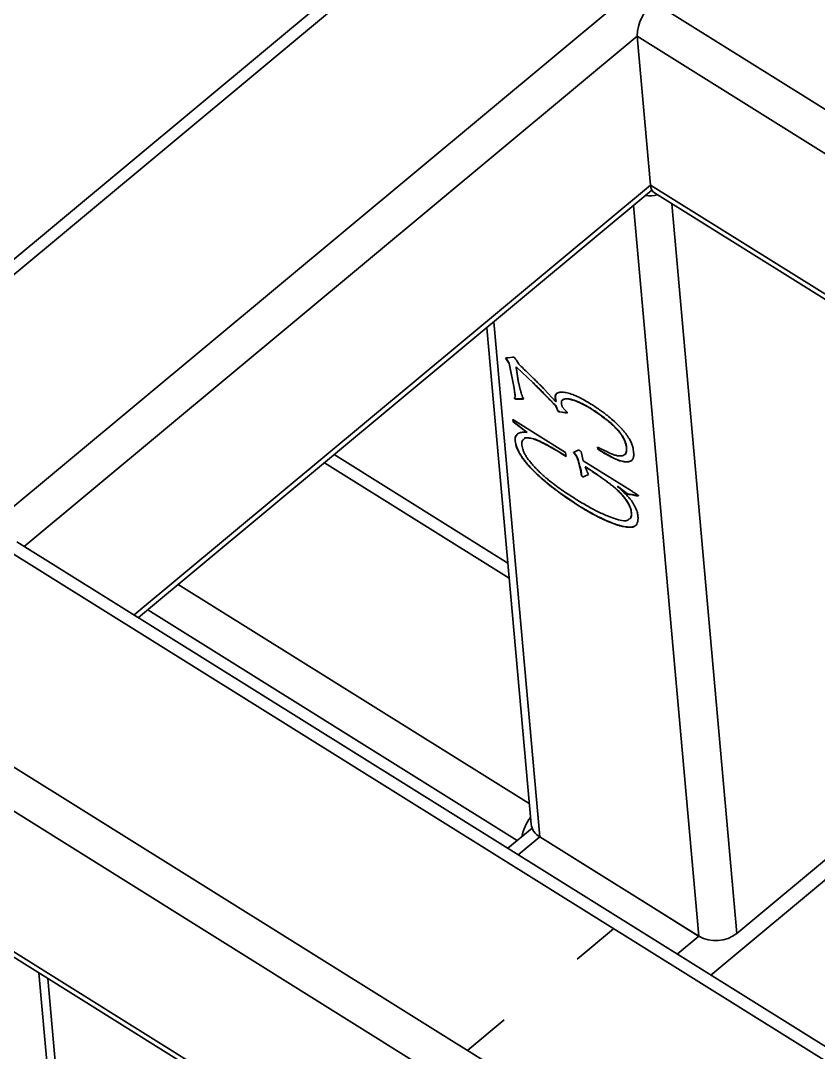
# Model space of a CAD drawing. Header units: millimetres. Extents: x 0 to 14850, y 0 to 10716.
# Drawn here: x 8901 to 9884, y 5440 to 6711 of the extents above; entities that cross this region are included whole.
import ezdxf

# ---------------------------------------------------------------- set-up
doc = ezdxf.new("R2010")
doc.units = ezdxf.units.MM
doc.header["$LTSCALE"] = 50

msp = doc.modelspace()

# ---------------------------------------------------------------- linework, layer by layer
at = {"color": 7, "linetype": 'Continuous', "lineweight": 35}
for p, q in [((9519.623, 6938.977), (8564.194, 6143.768)), ((9538.895, 6936.296), (8577.498, 6136.119)), ((8773.491, 6013.776), (9734.888, 6813.953)), ((9681.053, 6733.462), (11436.904, 5637.424)), ((9677.008, 6508.269), (9660.595, 6691.787)), ((9046.007, 5975.398), (9678.77, 6502.05)), ((9681.867, 6498.727), (11287.738, 5496.31)), ((9475.25, 6332.66), (9529.943, 5721.138)), ((9500.482, 6292.259), (9498.404, 6295.25)), ((9500.707, 6292.446), (9498.728, 6295.296)), ((9500.707, 6292.446), (9500.482, 6292.259)), ((9502.846, 6288.68), (9500.482, 6292.259)), ((9503.071, 6288.867), (9500.707, 6292.446)), ((9501.784, 6295.682), (9507.152, 6296.38)), ((9503.071, 6288.867), (9502.846, 6288.68)), ((9508.961, 6258.155), (9502.846, 6288.68)), ((9509.186, 6258.343), (9503.071, 6288.867)), ((9511.596, 6284.613), (9511.371, 6284.425)), ((9532.389, 6264.527), (9511.371, 6284.425)), ((9532.615, 6264.714), (9511.596, 6284.613)), ((9512.299, 6291.66), (9514.685, 6287.849)), ((9509.186, 6258.343), (9508.961, 6258.155)), ((9509.852, 6250.821), (9508.961, 6258.155)), ((9510.077, 6251.008), (9509.186, 6258.343)), ((9514.788, 6263.839), (9516.595, 6256.372)), ((9532.615, 6264.714), (9532.389, 6264.527)), ((9546.189, 6256.76), (9560.459, 6241.481)), ((9510.077, 6251.008), (9509.852, 6250.821)), ((9512.434, 6244.892), (9512.209, 6244.705)), ((9520.581, 6244.782), (9512.209, 6244.705)), ((9520.505, 6244.967), (9512.434, 6244.892)), ((9519.423, 6247.608), (9520.581, 6244.782)), ((9560.685, 6241.669), (9560.459, 6241.481)), ((9560.743, 6236.14), (9560.518, 6235.953)), ((9561.951, 6232.296), (9560.518, 6235.953)), ((9562.176, 6232.484), (9560.743, 6236.14)), ((9562.176, 6232.484), (9561.951, 6232.296)), ((9562.857, 6230.036), (9561.951, 6232.296)), ((9563.082, 6230.223), (9562.176, 6232.484)), ((9563.082, 6230.223), (9562.857, 6230.036)), ((9565.422, 6229.171), (9565.197, 6228.983)), ((9572.295, 6227.942), (9565.197, 6228.983)), ((9572.52, 6228.129), (9565.422, 6229.171)), ((9567.484, 6239.011), (9568.267, 6235.133)), ((9568.267, 6235.133), (9571.53, 6231.621)), ((9593.524, 6238.744), (9593.299, 6238.557)), ((9507.465, 6219.421), (9572.392, 6178.892)), ((9507.706, 6216.728), (9507.465, 6219.421)), ((9507.931, 6216.916), (9507.706, 6216.728)), ((9524.951, 6203.422), (9507.706, 6216.728)), ((9507.931, 6216.916), (9507.721, 6219.261)), ((9525.176, 6203.609), (9507.931, 6216.916)), ((9572.52, 6228.129), (9572.295, 6227.942)), ((9521.277, 6204.02), (9524.951, 6203.422)), ((9525.176, 6203.609), (9524.951, 6203.422)), ((9510.5, 6193.061), (9510.275, 6192.874)), ((9572.392, 6178.892), (9573.062, 6174.017)), ((9582.104, 6178.981), (9587.999, 6181.64)), ((9584.639, 6176.111), (9582.104, 6178.981)), ((9584.865, 6176.299), (9582.383, 6179.107)), ((9591.543, 6179.868), (9591.931, 6178.15)), ((9591.931, 6178.15), (9594.115, 6168.721)), ((9612.077, 6182.992), (9611.857, 6185.452)), ((9612.303, 6183.18), (9612.077, 6182.992)), ((9621.393, 6177.397), (9612.077, 6182.992)), ((9612.303, 6183.18), (9612.083, 6185.639)), ((9621.618, 6177.585), (9612.303, 6183.18)), ((9647.603, 6185.718), (9647.378, 6185.53)), ((9501.182, 6042.71), (9287.294, 6176.223)), ((9584.865, 6176.299), (9584.639, 6176.111)), ((9588.26, 6168.687), (9588.035, 6168.5)), ((9589.765, 6161.896), (9588.035, 6168.5)), ((9589.99, 6162.084), (9588.26, 6168.687)), ((9594.115, 6168.721), (9653.788, 6131.473)), ((9621.618, 6177.585), (9621.393, 6177.397)), ((9589.99, 6162.084), (9589.765, 6161.896)), ((9591.356, 6156.478), (9589.765, 6161.896)), ((9591.581, 6156.666), (9589.99, 6162.084)), ((9591.581, 6156.666), (9591.356, 6156.478)), ((9591.837, 6151.094), (9591.356, 6156.478)), ((9592.062, 6151.281), (9591.581, 6156.666)), ((9596.819, 6161.43), (9596.594, 6161.243)), ((9603.821, 6156.512), (9596.594, 6161.243)), ((9604.046, 6156.699), (9596.819, 6161.43)), ((9599.182, 6155.171), (9600.842, 6151.592)), ((9604.046, 6156.699), (9603.821, 6156.512)), ((9592.062, 6151.281), (9591.837, 6151.094)), ((9600.842, 6151.592), (9595.192, 6149.188)), ((9595.417, 6149.375), (9595.192, 6149.188)), ((9600.807, 6151.669), (9595.417, 6149.375)), ((9566.522, 6128.434), (9566.297, 6128.247)), ((9636.533, 6137.487), (9636.307, 6137.3)), ((9645.052, 6130.586), (9636.307, 6137.3)), ((9645.278, 6130.773), (9636.533, 6137.487)), ((9645.278, 6130.773), (9645.052, 6130.586)), ((9647.493, 6128.403), (9645.052, 6130.586)), ((9647.718, 6128.591), (9645.278, 6130.773)), ((9647.718, 6128.591), (9647.493, 6128.403)), ((9651.203, 6127.483), (9650.978, 6127.295)), ((9654.878, 6126.775), (9650.978, 6127.295)), ((9655.104, 6126.962), (9651.203, 6127.483)), ((9655.104, 6126.962), (9654.878, 6126.775)), ((9657.901, 6125.955), (9654.878, 6126.775)), ((9658.126, 6126.142), (9655.104, 6126.962)), ((9658.126, 6126.142), (9657.901, 6125.955)), ((9653.807, 6103.606), (9653.582, 6103.419)), ((10632.175, 4967.644), (8876.324, 6063.682)), ((10651.878, 4972.98), (8896.027, 6069.018)), ((8696.245, 5913.801), (10452.096, 4817.763)), ((9783.635, 5586.471), (9963.715, 5736.352)), ((9531.127, 5716.18), (9501.19, 5691.263)), ((9736.626, 5583.029), (9540.634, 5705.372)), ((9540.879, 5705.219), (9540.867, 5705.209)), ((9540.867, 5705.209), (9614.132, 5659.476)), ((9540.893, 5705.193), (9540.891, 5705.211)), ((8697.059, 5679.066), (10302.93, 4676.648)), ((9614.132, 5659.476), (9614.143, 5659.486)), ((9663.117, 5628.915), (9663.106, 5628.906)), ((9663.106, 5628.906), (9736.37, 5583.173)), ((9663.131, 5628.89), (9663.13, 5628.907)), ((9631.517, 5591.947), (9586.711, 5554.655)), ((9586.735, 5554.64), (9631.541, 5591.932)), ((9631.541, 5591.932), (9631.517, 5591.947)), ((9631.52, 5591.914), (9631.517, 5591.947)), ((9736.37, 5583.173), (9736.381, 5583.182)), ((9586.711, 5554.655), (9586.735, 5554.64)), ((8987.608, 4934.953), (8934.303, 5530.974)), ((9496.694, 5479.733), (9451.888, 5442.441)), ((9451.912, 5442.426), (9496.718, 5479.718)), ((9496.718, 5479.718), (9496.694, 5479.733)), ((9496.697, 5479.7), (9496.694, 5479.733)), ((9451.888, 5442.441), (9451.912, 5442.426))]:
    msp.add_line(p, q, dxfattribs=at)
at = {"color": 8, "linetype": 'Continuous', "lineweight": 35}
for p, q in [((9660.595, 6691.787), (8905.354, 6063.196)), ((11411.17, 5599.043), (9660.595, 6691.787)), ((9040.73, 5978.691), (9677.008, 6508.269)), ((9677.008, 6508.269), (11292.207, 5500.029)), ((9736.626, 5583.029), (9656.119, 6483.198)), ((9703.24, 6485.386), (9783.635, 5586.471)), ((9483.888, 6339.849), (9540.634, 5705.372)), ((9502.853, 6024.031), (9275.186, 6166.146)), ((10383.266, 6060.9), (9751.457, 5535.041)), ((9095.107, 6016.265), (9527.698, 5746.233)), ((9512.91, 5701.018), (9057.727, 5985.153)), ((10426.362, 4779.381), (8675.787, 5872.126)), ((9540.634, 5705.372), (9514.043, 5683.24)), ((8692.2, 5688.607), (10307.399, 4680.367)), ((9710.036, 5560.897), (9736.626, 5583.029)), ((8978.907, 4916.691), (8923.356, 5537.807))]:
    msp.add_line(p, q, dxfattribs=at)
at = {"color": 7, "linetype": 'Continuous', "lineweight": 35}
for centre, radius, start, end in [((9716.232, 6690.334), 55.657, 129.203712, 178.503406), ((9675.152, 6540.841), 45.668, 264.48199, 283.246038), ((9688.934, 6508.334), 11.926, 180.31537, 233.661139), ((9575.807, 5694.095), 58.328, 143.004415, 168.412351), ((9550.939, 5723.868), 21.173, 187.408317, 240.874839), ((9757.556, 5619.911), 42.407, 240.426112, 307.950004)]:
    msp.add_arc(centre, radius, start, end, dxfattribs=at)
for points, knots in [([(9498.404, 6295.25), (9498.47, 6295.262), (9498.745, 6295.312), (9499.421, 6295.323), (9500.411, 6295.572), (9501.277, 6295.641), (9501.784, 6295.682)], [0, 0, 0, 0, 0.059950238, 0.251846272, 0.562409714, 1, 1, 1, 1]), ([(9507.152, 6296.38), (9507.526, 6296.42), (9508.14, 6296.484), (9509.158, 6296.177), (9509.92, 6295.378), (9510.587, 6294.469), (9511.402, 6293.185), (9511.976, 6292.211), (9512.299, 6291.66)], [0, 0, 0, 0, 0.23658672, 0.38782723, 0.47111504, 0.59923701, 0.7736175, 1, 1, 1, 1]), ([(9511.371, 6284.425), (9511.674, 6282.762), (9512.335, 6279.133), (9513.007, 6274.608), (9513.536, 6270.864), (9513.98, 6268.245), (9514.381, 6265.943), (9514.659, 6264.505), (9514.788, 6263.839)], [0, 0, 0, 0, 0.240019, 0.52370964, 0.6663478, 0.79388445, 0.90453261, 1, 1, 1, 1]), ([(9514.685, 6287.849), (9516.678, 6285.926), (9520.461, 6282.277), (9525.846, 6277.06), (9530.639, 6272.37), (9534.876, 6268.235), (9538.517, 6264.593), (9541.604, 6261.536), (9544.09, 6258.966), (9545.549, 6257.433), (9546.189, 6256.76)], [0, 0, 0, 0, 0.1884126, 0.35748645, 0.50962045, 0.64341814, 0.75930651, 0.85785769, 0.93757835, 1, 1, 1, 1]), ([(9516.595, 6256.372), (9516.689, 6256.03), (9516.946, 6255.096), (9517.584, 6253.269), (9518.396, 6250.704), (9519.052, 6248.728), (9519.423, 6247.608)], [0, 0, 0, 0, 0.119615323, 0.326343274, 0.618028255, 1, 1, 1, 1]), ([(9560.518, 6235.953), (9559.373, 6237.138), (9557.166, 6239.42), (9553.978, 6242.731), (9551.049, 6245.792), (9548.34, 6248.537), (9545.897, 6251.045), (9543.7, 6253.292), (9541.748, 6255.266), (9539.586, 6257.414), (9537.337, 6259.63), (9535.139, 6261.83), (9533.552, 6263.379), (9532.708, 6264.212), (9532.389, 6264.527)], [0, 0, 0, 0, 0.12298917, 0.23692255, 0.34287068, 0.43873527, 0.52553865, 0.60435903, 0.67361905, 0.73333063, 0.83305698, 0.91090044, 0.96639279, 1, 1, 1, 1]), ([(9560.743, 6236.14), (9559.598, 6237.325), (9557.392, 6239.608), (9554.203, 6242.919), (9551.274, 6245.979), (9548.565, 6248.725), (9546.122, 6251.232), (9543.925, 6253.479), (9541.973, 6255.454), (9539.811, 6257.601), (9537.562, 6259.817), (9535.365, 6262.017), (9533.777, 6263.567), (9532.933, 6264.4), (9532.615, 6264.714)], [0, 0, 0, 0, 0.12298917, 0.23692255, 0.34287068, 0.43873527, 0.52553865, 0.60435903, 0.67361905, 0.73333063, 0.83305698, 0.91090044, 0.96639279, 1, 1, 1, 1]), ([(9512.209, 6244.705), (9511.883, 6244.685), (9511.325, 6244.652), (9510.521, 6244.826), (9509.957, 6244.95), (9509.343, 6245.543), (9509.412, 6246.34), (9509.836, 6246.702), (9510.238, 6247.261), (9510.29, 6248.147), (9510.175, 6249.347), (9509.966, 6250.3), (9509.852, 6250.821)], [0, 0, 0, 0, 0.13185473, 0.22509011, 0.28540277, 0.32141996, 0.39830382, 0.52096307, 0.60602254, 0.7100381, 0.84168982, 1, 1, 1, 1]), ([(9512.434, 6244.892), (9512.108, 6244.872), (9511.551, 6244.839), (9510.746, 6245.014), (9510.183, 6245.137), (9509.568, 6245.731), (9509.637, 6246.528), (9510.061, 6246.889), (9510.463, 6247.448), (9510.515, 6248.335), (9510.4, 6249.535), (9510.191, 6250.488), (9510.077, 6251.008)], [0, 0, 0, 0, 0.13185473, 0.22509011, 0.28540277, 0.32141996, 0.39830382, 0.52096307, 0.60602254, 0.7100381, 0.84168982, 1, 1, 1, 1]), ([(9560.459, 6241.481), (9560.32, 6242.321), (9560.054, 6243.93), (9559.594, 6246.418), (9559.72, 6248.731), (9560.426, 6250.403), (9561.429, 6251.573), (9562.51, 6252.312), (9563.896, 6252.829), (9565.559, 6253.186), (9567.564, 6253.335), (9570.032, 6253.082), (9572.856, 6252.651), (9577.191, 6251.646), (9583.065, 6249.763), (9590.554, 6246.202), (9598.095, 6242.032), (9603.138, 6238.965), (9605.632, 6237.449)], [0, 0, 0, 0, 0.04127736, 0.07905342, 0.12050832, 0.17166267, 0.20135464, 0.23357708, 0.2683289, 0.30638046, 0.34888885, 0.39651073, 0.44965544, 0.50876942, 0.63252899, 0.75614078, 0.87940352, 1, 1, 1, 1]), ([(9560.685, 6241.669), (9560.545, 6242.509), (9560.279, 6244.117), (9559.819, 6246.606), (9559.94, 6248.83), (9560.423, 6250.047), (9560.762, 6250.6)], [0, 0, 0, 0, 0.041277359, 0.079053424, 0.120508321, 0.166666667, 0.166666667, 0.166666667, 0.166666667]), ([(9593.299, 6238.557), (9590.988, 6239.661), (9586.408, 6241.849), (9580.982, 6243.697), (9576.966, 6244.693), (9574.332, 6244.951), (9571.967, 6244.919), (9570.037, 6244.382), (9568.534, 6243.535), (9567.555, 6242.385), (9567.134, 6240.896), (9567.37, 6239.628), (9567.484, 6239.011)], [0, 0, 0, 0, 0.20186612, 0.40000497, 0.49521648, 0.58403494, 0.67008683, 0.75274206, 0.82792404, 0.89238582, 0.94759248, 1, 1, 1, 1]), ([(9593.524, 6238.744), (9590.671, 6240.085), (9584.966, 6242.765), (9578.17, 6244.852), (9573.348, 6245.233), (9570.65, 6244.836), (9569.451, 6244.021), (9569.045, 6243.745)], [0, 0, 0, 0, 0.3071623, 0.61422146, 0.76784104, 0.9212596, 1, 1, 1, 1]), ([(9565.197, 6228.983), (9564.794, 6228.99), (9564.091, 6229.002), (9563.226, 6229.727), (9562.857, 6230.036)], [0, 0, 0, 0, 0.57362961, 1, 1, 1, 1]), ([(9565.422, 6229.171), (9565.019, 6229.178), (9564.316, 6229.189), (9563.451, 6229.914), (9563.082, 6230.223)], [0, 0, 0, 0, 0.57362961, 1, 1, 1, 1]), ([(9571.53, 6231.621), (9571.938, 6231.169), (9572.649, 6230.382), (9573.591, 6229.325), (9574.152, 6228.601), (9574.632, 6228.016), (9574.518, 6227.687), (9574.057, 6227.678), (9573.294, 6227.77), (9572.66, 6227.879), (9572.295, 6227.942)], [0, 0, 0, 0, 0.20725283, 0.36129256, 0.47014708, 0.53568618, 0.58056804, 0.66147998, 0.80527511, 1, 1, 1, 1]), ([(9647.378, 6185.53), (9647.213, 6186.494), (9646.889, 6188.381), (9646.032, 6191.359), (9644.75, 6194.419), (9643.185, 6197.508), (9641.224, 6200.632), (9638.96, 6203.768), (9636.305, 6206.854), (9632.343, 6210.959), (9626.946, 6215.913), (9620.163, 6221.329), (9613.276, 6226.402), (9606.461, 6231.019), (9599.776, 6235.241), (9595.45, 6237.455), (9593.299, 6238.557)], [0, 0, 0, 0, 0.046277167, 0.090637717, 0.133662156, 0.177152209, 0.220609687, 0.265478117, 0.312467257, 0.361891443, 0.465857312, 0.574232369, 0.683963754, 0.791323511, 0.896229558, 1, 1, 1, 1]), ([(9647.603, 6185.718), (9647.438, 6186.681), (9647.114, 6188.568), (9646.257, 6191.546), (9644.975, 6194.606), (9643.41, 6197.695), (9641.449, 6200.819), (9639.185, 6203.955), (9636.53, 6207.041), (9632.568, 6211.146), (9627.171, 6216.1), (9620.388, 6221.516), (9613.501, 6226.589), (9606.686, 6231.206), (9600.001, 6235.428), (9595.675, 6237.643), (9593.524, 6238.744)], [0, 0, 0, 0, 0.046277167, 0.090637717, 0.133662156, 0.177152209, 0.220609687, 0.265478117, 0.312467257, 0.361891443, 0.465857312, 0.574232369, 0.683963754, 0.791323511, 0.896229558, 1, 1, 1, 1]), ([(9605.632, 6237.449), (9607.605, 6236.134), (9611.352, 6233.635), (9616.651, 6229.946), (9621.321, 6226.452), (9626.616, 6222.31), (9632.523, 6217.164), (9638.011, 6211.904), (9641.998, 6207.678), (9644.698, 6204.566), (9647.1, 6201.441), (9649.246, 6198.387), (9651.086, 6195.474), (9652.653, 6192.753), (9653.814, 6190.278), (9654.859, 6187.358), (9655.694, 6184.066), (9656.017, 6181.656), (9656.176, 6180.478)], [0, 0, 0, 0, 0.09456073, 0.17963503, 0.25372208, 0.31853869, 0.43433121, 0.5415405, 0.59216757, 0.64076651, 0.68687151, 0.73151838, 0.77390504, 0.81193015, 0.84754314, 0.87992024, 0.94127768, 1, 1, 1, 1]), ([(9574.705, 6227.964), (9574.678, 6227.935), (9574.601, 6227.851), (9574.296, 6227.884), (9573.622, 6227.925), (9572.993, 6228.042), (9572.52, 6228.129)], [0, 0, 0, 0, 0.06596761, 0.19375717, 0.39405355, 1, 1, 1, 1]), ([(9510.275, 6192.874), (9510.225, 6193.597), (9510.128, 6195.007), (9510.319, 6196.853), (9510.707, 6198.474), (9511.535, 6200.343), (9513.254, 6202.083), (9515.606, 6203.067), (9517.646, 6203.544), (9518.989, 6203.866), (9520.185, 6203.998), (9520.941, 6204.013), (9521.277, 6204.02)], [0, 0, 0, 0, 0.09357993, 0.18253261, 0.2691195, 0.35434016, 0.52851316, 0.7140203, 0.80625058, 0.88353287, 0.94813135, 1, 1, 1, 1]), ([(9566.297, 6128.247), (9563.395, 6130.409), (9557.42, 6134.862), (9549.907, 6140.875), (9543.789, 6146.088), (9539.221, 6150.192), (9534.753, 6154.454), (9530.453, 6158.809), (9526.475, 6163.1), (9522.954, 6167.201), (9520.001, 6171.06), (9517.591, 6174.642), (9515.684, 6177.885), (9514.104, 6180.734), (9512.915, 6183.201), (9511.812, 6185.995), (9510.933, 6189.216), (9510.498, 6191.634), (9510.275, 6192.874)], [0, 0, 0, 0, 0.12694167, 0.26146112, 0.33017597, 0.39827101, 0.46610463, 0.53343436, 0.59774158, 0.65544754, 0.70739664, 0.75437986, 0.79661379, 0.83374279, 0.86530277, 0.8930548, 0.94516688, 1, 1, 1, 1]), ([(9510.5, 6193.061), (9510.441, 6195.203), (9510.342, 6198.798), (9512.261, 6200.522), (9513.038, 6201.219)], [0, 0, 0, 0, 0.595674655, 1, 1, 1, 1]), ([(9566.522, 6128.434), (9563.62, 6130.596), (9557.645, 6135.05), (9550.132, 6141.062), (9544.014, 6146.276), (9539.446, 6150.38), (9534.978, 6154.642), (9530.678, 6158.997), (9526.7, 6163.287), (9523.179, 6167.388), (9520.226, 6171.247), (9517.816, 6174.83), (9515.909, 6178.072), (9514.329, 6180.921), (9513.14, 6183.389), (9512.037, 6186.182), (9511.158, 6189.403), (9510.723, 6191.821), (9510.5, 6193.061)], [0, 0, 0, 0, 0.12694167, 0.26146112, 0.33017597, 0.39827101, 0.46610463, 0.53343436, 0.59774158, 0.65544754, 0.70739664, 0.75437986, 0.79661379, 0.83374279, 0.86530277, 0.8930548, 0.94516688, 1, 1, 1, 1]), ([(9520.808, 6195.179), (9520.254, 6194.718), (9518.78, 6193.493), (9518.625, 6190.983), (9518.528, 6189.417)], [0, 0, 0, 0, 0.37605414, 1, 1, 1, 1]), ([(9573.062, 6174.017), (9567.591, 6177.426), (9556.648, 6184.243), (9543.165, 6191.434), (9532.571, 6196.027), (9526.367, 6197.002), (9522.332, 6196.95), (9521.377, 6195.807), (9521.193, 6195.586)], [0, 0, 0, 0, 0.29314588, 0.58625943, 0.7328154, 0.8792008, 0.97667104, 1, 1, 1, 1]), ([(9573.287, 6174.205), (9567.816, 6177.613), (9556.873, 6184.431), (9543.39, 6191.621), (9532.796, 6196.214), (9526.592, 6197.189), (9522.557, 6197.137), (9521.602, 6195.994), (9521.418, 6195.774)], [0, 0, 0, 0, 0.29314588, 0.58625943, 0.7328154, 0.8792008, 0.97667104, 1, 1, 1, 1]), ([(9518.528, 6189.417), (9518.623, 6188.362), (9518.806, 6186.314), (9519.664, 6182.946), (9520.983, 6179.491), (9522.737, 6175.913), (9525.023, 6172.185), (9527.905, 6168.291), (9531.306, 6164.184), (9535.213, 6159.976), (9539.416, 6155.749), (9543.776, 6151.658), (9548.183, 6147.729), (9554.055, 6142.892), (9561.209, 6137.387), (9569.535, 6131.466), (9577.563, 6126.167), (9582.835, 6122.838), (9585.463, 6121.178)], [0, 0, 0, 0, 0.04294049, 0.08334892, 0.12364606, 0.16327157, 0.20475914, 0.249858, 0.29949009, 0.35407887, 0.41151004, 0.46882914, 0.52599314, 0.58308569, 0.69441988, 0.79884753, 0.8996957, 1, 1, 1, 1]), ([(9587.999, 6181.64), (9588.304, 6181.69), (9588.885, 6181.783), (9589.979, 6181.276), (9590.936, 6180.676), (9591.374, 6180.094), (9591.543, 6179.868)], [0, 0, 0, 0, 0.31628752, 0.60162371, 0.84553076, 1, 1, 1, 1]), ([(9611.857, 6185.452), (9613.225, 6184.776), (9615.844, 6183.482), (9619.612, 6181.621), (9623.037, 6180.001), (9627.108, 6178.038), (9631.66, 6176.14), (9636.483, 6174.785), (9640.513, 6174.422), (9643.701, 6175.059), (9645.984, 6176.616), (9647.259, 6179.064), (9647.7, 6182.078), (9647.484, 6184.395), (9647.378, 6185.53)], [0, 0, 0, 0, 0.08284932, 0.1586638, 0.22824708, 0.29149389, 0.40605185, 0.50964284, 0.60543125, 0.69383203, 0.77694174, 0.85414259, 0.92849204, 1, 1, 1, 1]), ([(9656.176, 6180.478), (9656.281, 6179.491), (9656.483, 6177.593), (9656.486, 6175.024), (9656.181, 6172.867), (9655.597, 6171.048), (9654.632, 6169.601), (9653.199, 6168.5), (9651.29, 6167.749), (9648.966, 6167.3), (9646.275, 6167.229), (9643.234, 6167.621), (9639.908, 6168.436), (9635.12, 6170.173), (9628.947, 6172.964), (9623.886, 6175.934), (9621.393, 6177.397)], [0, 0, 0, 0, 0.059218821, 0.113930219, 0.16540032, 0.212855794, 0.261007542, 0.312168775, 0.370252602, 0.433243632, 0.499510399, 0.567557361, 0.638164891, 0.711193734, 0.85769721, 1, 1, 1, 1]), ([(9645.186, 6176.285), (9645.281, 6176.32), (9646.719, 6176.85), (9647.897, 6179.981), (9647.701, 6183.805), (9647.603, 6185.718)], [0, 0, 0, 0, 0.03424125, 0.51684387, 1, 1, 1, 1]), ([(9588.035, 6168.5), (9587.928, 6168.957), (9587.649, 6170.148), (9586.793, 6172.213), (9585.957, 6174.331), (9585.007, 6175.614), (9584.639, 6176.111)], [0, 0, 0, 0, 0.19151749, 0.49874299, 0.80580006, 1, 1, 1, 1]), ([(9588.26, 6168.687), (9588.153, 6169.145), (9587.874, 6170.336), (9587.018, 6172.401), (9586.182, 6174.519), (9585.232, 6175.802), (9584.865, 6176.299)], [0, 0, 0, 0, 0.19151749, 0.49874299, 0.80580006, 1, 1, 1, 1]), ([(9652.64, 6168.726), (9652.232, 6168.45), (9650.634, 6167.368), (9645.965, 6167.296), (9638.879, 6168.799), (9630.366, 6172.501), (9624.534, 6175.89), (9621.618, 6177.585)], [0, 0, 0, 0, 0.06433623, 0.2514097, 0.50060194, 0.75031395, 1, 1, 1, 1]), ([(9596.594, 6161.243), (9596.888, 6160.513), (9597.417, 6159.2), (9598.195, 6157.444), (9598.73, 6156.157), (9599.055, 6155.448), (9599.182, 6155.171)], [0, 0, 0, 0, 0.36279874, 0.65247481, 0.86399134, 1, 1, 1, 1]), ([(9653.582, 6103.419), (9653.522, 6104.453), (9653.4, 6106.532), (9652.378, 6110.157), (9650.833, 6114.043), (9648.425, 6118.215), (9645.378, 6122.59), (9641.573, 6127.029), (9637.287, 6131.516), (9632.568, 6135.678), (9627.693, 6139.664), (9622.785, 6143.304), (9618.028, 6146.736), (9613.399, 6150.009), (9608.695, 6153.286), (9605.496, 6155.403), (9603.821, 6156.512)], [0, 0, 0, 0, 0.05592839, 0.11238408, 0.17075918, 0.23085144, 0.29537382, 0.36705118, 0.44366651, 0.5233505, 0.6053367, 0.68742428, 0.76680106, 0.84131129, 0.91689287, 1, 1, 1, 1]), ([(9653.807, 6103.606), (9653.747, 6104.641), (9653.625, 6106.72), (9652.603, 6110.345), (9651.058, 6114.231), (9648.65, 6118.402), (9645.603, 6122.778), (9641.798, 6127.216), (9637.512, 6131.704), (9632.793, 6135.865), (9627.919, 6139.851), (9623.01, 6143.491), (9618.253, 6146.923), (9613.624, 6150.197), (9608.92, 6153.473), (9605.721, 6155.59), (9604.046, 6156.699)], [0, 0, 0, 0, 0.05592839, 0.11238408, 0.17075918, 0.23085144, 0.29537382, 0.36705118, 0.44366651, 0.5233505, 0.6053367, 0.68742428, 0.76680106, 0.84131129, 0.91689287, 1, 1, 1, 1]), ([(9595.192, 6149.188), (9594.915, 6148.992), (9594.496, 6148.695), (9593.605, 6148.678), (9593.001, 6149.342), (9592.484, 6149.773), (9592.121, 6150.423), (9591.94, 6150.851), (9591.837, 6151.094)], [0, 0, 0, 0, 0.34768372, 0.52603303, 0.64727216, 0.74695402, 0.85593445, 1, 1, 1, 1]), ([(9595.417, 6149.375), (9595.14, 6149.179), (9594.721, 6148.882), (9593.831, 6148.865), (9593.226, 6149.53), (9592.709, 6149.96), (9592.346, 6150.611), (9592.165, 6151.038), (9592.062, 6151.281)], [0, 0, 0, 0, 0.34768372, 0.52603303, 0.64727216, 0.74695402, 0.85593445, 1, 1, 1, 1]), ([(9661.39, 6101.934), (9661.599, 6100.41), (9662.014, 6097.371), (9661.483, 6093.619), (9660.247, 6090.584), (9658.649, 6088.66), (9656.944, 6087.61), (9655.343, 6087.094), (9653.475, 6086.759), (9651.276, 6086.686), (9648.774, 6086.837), (9645.928, 6087.226), (9642.737, 6087.855), (9639.218, 6088.693), (9635.386, 6089.848), (9631.263, 6091.285), (9626.884, 6092.991), (9620.816, 6095.603), (9613.374, 6099.089), (9604.582, 6103.735), (9595.736, 6108.919), (9586.457, 6114.57), (9576.549, 6120.959), (9569.765, 6125.781), (9566.297, 6128.247)], [0, 0, 0, 0, 0.04029717, 0.08034985, 0.11946331, 0.15760722, 0.17700726, 0.19757406, 0.22015149, 0.24427772, 0.2705181, 0.29898027, 0.33042579, 0.36424276, 0.40027546, 0.43765362, 0.47740955, 0.51865236, 0.59949348, 0.67353727, 0.74694795, 0.82694323, 0.91150874, 1, 1, 1, 1]), ([(9656.969, 6088.018), (9656.781, 6087.857), (9655.384, 6086.665), (9650.342, 6086.867), (9642.861, 6087.86), (9633.917, 6090.479), (9621.571, 6095.356), (9605.625, 6103.219), (9586.122, 6114.852), (9573.055, 6123.907), (9566.522, 6128.434)], [0, 0, 0, 0, 0.01187047, 0.08779082, 0.1891063, 0.29045516, 0.39182916, 0.59451438, 0.79727537, 1, 1, 1, 1]), ([(9636.307, 6137.3), (9637.051, 6136.592), (9638.848, 6134.882), (9641.97, 6132.009), (9645.804, 6128.384), (9649.249, 6124.795), (9652.109, 6121.581), (9654.124, 6118.892), (9655.977, 6116.044), (9657.617, 6113.091), (9659.055, 6110.129), (9660.155, 6107.253), (9660.999, 6104.486), (9661.26, 6102.782), (9661.39, 6101.934)], [0, 0, 0, 0, 0.06656853, 0.16087663, 0.27692935, 0.4089062, 0.47861176, 0.54960677, 0.62194033, 0.69840811, 0.77559519, 0.84957493, 0.92511671, 1, 1, 1, 1]), ([(9650.978, 6127.295), (9650.37, 6127.374), (9649.29, 6127.513), (9648.04, 6128.133), (9647.493, 6128.403)], [0, 0, 0, 0, 0.56311582, 1, 1, 1, 1]), ([(9651.203, 6127.483), (9650.595, 6127.561), (9649.515, 6127.701), (9648.265, 6128.32), (9647.718, 6128.591)], [0, 0, 0, 0, 0.56311582, 1, 1, 1, 1]), ([(9653.788, 6131.473), (9654.474, 6131.047), (9655.764, 6130.249), (9657.553, 6129.092), (9659.062, 6128.122), (9660.262, 6127.339), (9661.207, 6126.726), (9661.79, 6126.212), (9662.243, 6125.938), (9662.427, 6125.384), (9661.231, 6125.759), (9660.365, 6125.529), (9659.051, 6125.668), (9658.222, 6125.875), (9657.901, 6125.955)], [0, 0, 0, 0, 0.14640709, 0.2751691, 0.38121808, 0.46708004, 0.53290469, 0.57648018, 0.60283423, 0.61081664, 0.67707546, 0.80099581, 0.92310323, 1, 1, 1, 1]), ([(9585.463, 6121.178), (9589.998, 6118.433), (9599.066, 6112.942), (9612.522, 6105.756), (9624.628, 6100.223), (9635.245, 6096.481), (9643.322, 6094.554), (9648.625, 6094.886), (9650.258, 6096.415), (9650.811, 6096.933)], [0, 0, 0, 0, 0.19040229, 0.38080934, 0.57113871, 0.71391716, 0.85647545, 0.95143425, 1, 1, 1, 1]), ([(9662.168, 6125.728), (9662.058, 6125.748), (9661.651, 6125.826), (9660.382, 6125.808), (9659.108, 6125.997), (9658.126, 6126.142)], [0, 0, 0, 0, 0.07781984, 0.28875592, 1, 1, 1, 1]), ([(9651.249, 6097.277), (9651.707, 6097.568), (9653.426, 6098.66), (9653.516, 6101.405), (9653.582, 6103.419)], [0, 0, 0, 0, 0.26641663, 1, 1, 1, 1]), ([(9651.474, 6097.465), (9651.932, 6097.756), (9653.651, 6098.847), (9653.741, 6101.592), (9653.807, 6103.606)], [0, 0, 0, 0, 0.26641663, 1, 1, 1, 1])]:
    msp.add_open_spline(points, degree=3, knots=knots, dxfattribs=at)

doc.saveas('drawing.dxf')
